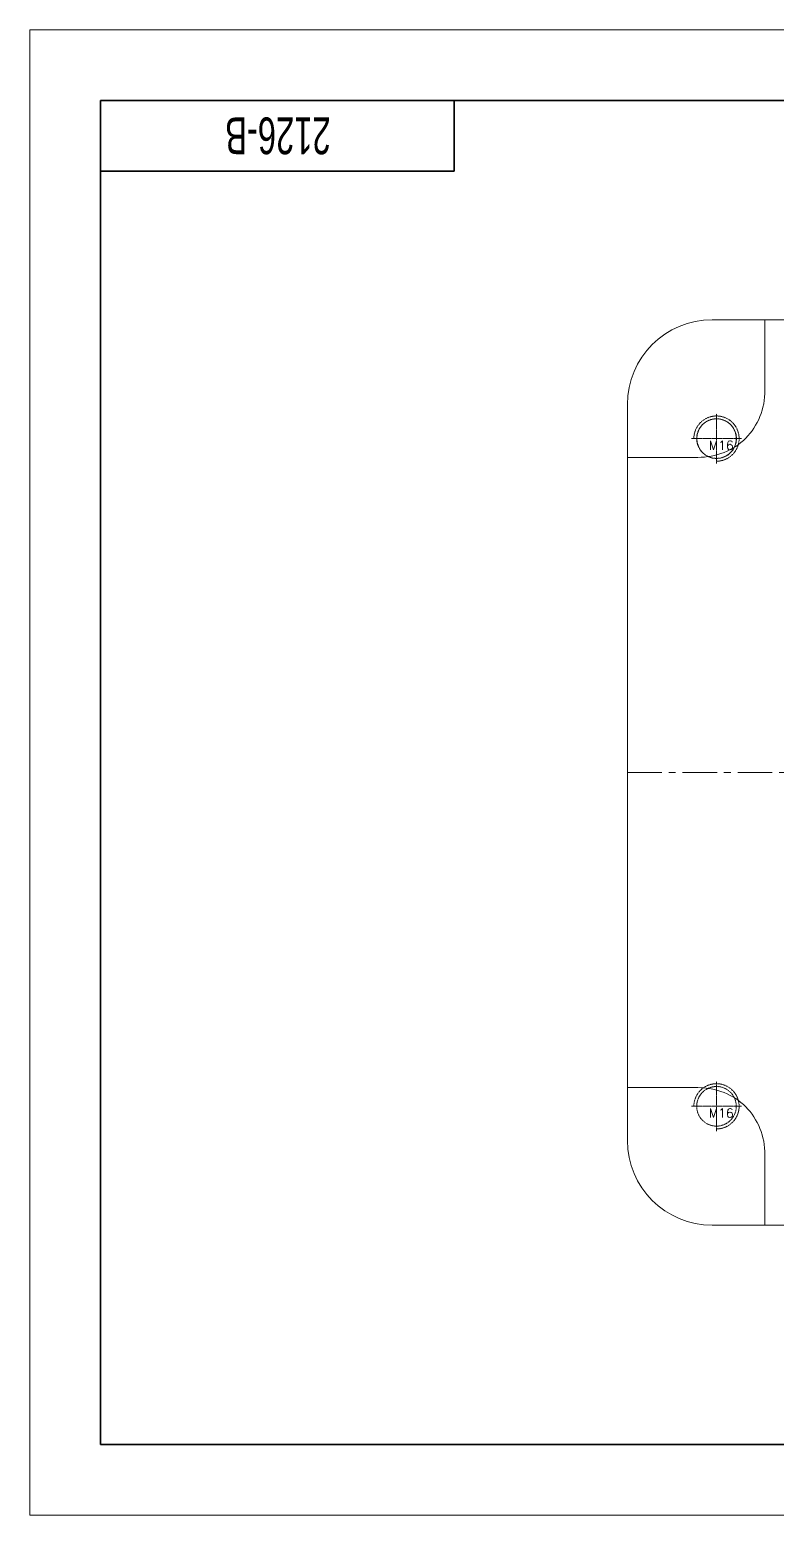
# Model space of a CAD drawing. Header units: millimetres. Extents: x 2432 to 4206, y 1282 to 1824.
# Drawn here: x 2432 to 2696, y 1299 to 1824 of the extents above; entities that cross this region are included whole.
import ezdxf
from ezdxf.enums import TextEntityAlignment as Align

# ---------------------------------------------------------------- set-up
doc = ezdxf.new("R2010")
doc.units = ezdxf.units.MM
doc.linetypes.add('CENTER', pattern=[0.6, 0.375, -0.075, 0.075, -0.075])
doc.linetypes.add('HIDDEN', pattern=[0.2, 0.1, -0.1])
for name, color, linetype, lineweight in [('core', 7, 'Continuous', 20), ('screw', 33, 'Continuous', 13), ('文字层', 3, 'Continuous', 18), ('粗实线层', 7, 'Continuous', 35), ('细实线层', 7, 'Continuous', 18)]:
    doc.layers.add(name, color=color, linetype=linetype, lineweight=lineweight)
doc.styles.add('TXT', font='txt.shx', dxfattribs={"bigfont": 'gbcbig.shx'})
doc.styles.add('标准', font='FSGB2312.ttf', dxfattribs={"width": 0.667})

# ---------------------------------------------------------------- blocks, each defined once
blk = doc.blocks.new('screw_m16_g')
at = {"layer": 'screw', "color": 1, "linetype": 'CENTER', "ltscale": 0.497582}
for p, q in [((0, -8.8), (0, 8.8)), ((-8.8, 0), (8.8, 0))]:
    blk.add_line(p, q, dxfattribs=at)
at = {"layer": 'screw', "linetype": 'HIDDEN', "ltscale": 0.497582}
blk.add_circle((0, 0), 7, dxfattribs=at)
at = {"layer": 'screw', "color": 92, "linetype": 'HIDDEN', "ltscale": 0.497582}
blk.add_arc((0, 0), 8, 270, 180, dxfattribs=at)
at = {"layer": 'screw', "color": 6, "style": 'TXT'}
blk.add_text('M16', height=3.2, dxfattribs=at).set_placement((-2.72, -4))
blk = doc.blocks.new('A4图框')
at = {"layer": '粗实线层'}
for p, q in [((-138.5, 95), (-138.5, -95)), ((138.5, 95), (-138.5, 95)), ((-88.5, 95), (-88.5, 85)), ((-88.5, 85), (-138.5, 85)), ((-138.5, -95), (138.5, -95))]:
    blk.add_line(p, q, dxfattribs=at)
at = {"layer": '细实线层'}
for p, q in [((148.5, 105), (-148.5, 105)), ((-148.5, 105), (-148.5, -105)), ((-148.5, -105), (148.5, -105))]:
    blk.add_line(p, q, dxfattribs=at)
at = {"layer": '文字层', "style": '标准', "width": 0.667}
blk.add_attdef('图纸编号', text='', height=5.19, rotation=180, dxfattribs=at).set_placement((-113.41, 90), align=Align.MIDDLE_CENTER)

msp = doc.modelspace()

# ---------------------------------------------------------------- linework, layer by layer
at = {"layer": 'core'}
for p, q in [((2673.28, 1721.46), (2933.28, 1721.46)), ((2691.91, 1696.55), (2691.91, 1721.46)), ((2643.28, 1431.46), (2643.28, 1691.46)), ((2643.28, 1672.83), (2668.19, 1672.83)), ((2668.19, 1450.09), (2643.28, 1450.09)), ((2691.91, 1401.46), (2691.91, 1426.37)), ((2771.12, 1401.46), (2673.28, 1401.46))]:
    msp.add_line(p, q, dxfattribs=at)
at = {"layer": 'core', "color": 1, "linetype": 'CENTER', "ltscale": 32.512}
msp.add_line((2643.28, 1561.46), (2963.28, 1561.46), dxfattribs=at)
at = {"layer": 'core'}
msp.add_circle((2674.82, 1679.46), 7, dxfattribs=at)
for centre, start, end in [((2673.28, 1691.46), 90, 180), ((2673.28, 1431.46), 180, 270)]:
    msp.add_arc(centre, 30, start, end, dxfattribs=at)
for points in [[(2691.91, 1696.55), (2691.91, 1693.32), (2690.71, 1686.99), (2687.28, 1681.78), (2685.12, 1679.62)], [(2685.12, 1679.62), (2682.96, 1677.45), (2677.74, 1674.02), (2671.42, 1672.83), (2668.19, 1672.83)], [(2668.19, 1450.09), (2671.42, 1450.09), (2677.74, 1448.89), (2682.96, 1445.46), (2685.12, 1443.3)], [(2685.12, 1443.3), (2687.28, 1441.14), (2690.71, 1435.92), (2691.91, 1429.6), (2691.91, 1426.37)]]:
    msp.add_open_spline(points, degree=3, dxfattribs=at)

# ---------------------------------------------------------------- block references
at = {"xscale": 2.5, "yscale": 2.5, "zscale": 2.5}
msp.add_blockref('A4图框', (2803.28, 1561.46), dxfattribs=at).add_auto_attribs({'图纸编号': '2126-B'})
at = {"layer": 'core'}
msp.add_blockref('screw_m16_g', (2674.78, 1679.46), dxfattribs=at)
at = {"layer": 'screw'}
msp.add_blockref('screw_m16_g', (2674.78, 1443.49), dxfattribs=at)

doc.saveas('drawing.dxf')
